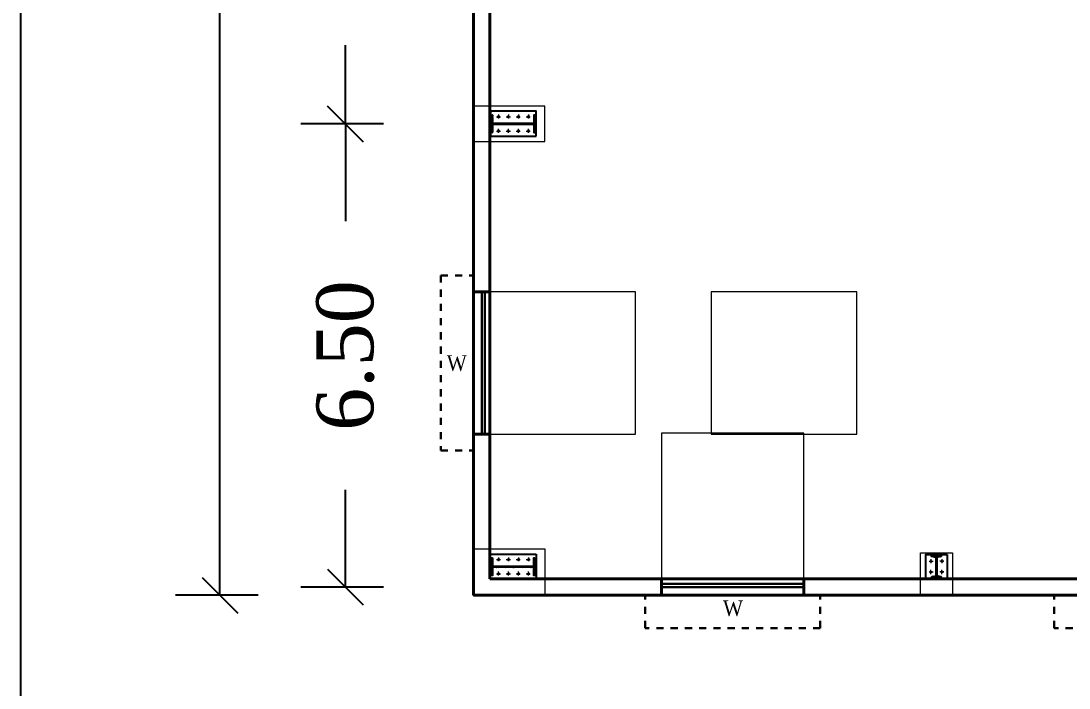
# Model space of a CAD drawing. Header units: metres. Extents: x 98347 to 98865, y -7394 to -7177.
# Drawn here: x 98526.76 to 98541.48, y -7375.31 to -7365.95 of the extents above; entities that cross this region are included whole.
import ezdxf

# ---------------------------------------------------------------- set-up
doc = ezdxf.new("R2010")
doc.units = ezdxf.units.M
doc.header["$LTSCALE"] = 0.5
doc.header["$MEASUREMENT"] = 0
doc.header["$PDMODE"] = 66
doc.linetypes.add('HIDDEN', pattern=[0.375, 0.25, -0.125])
doc.layers.get('0').update_dxf_attribs({"color": 30, "lineweight": 40})
for name, color, linetype in [('BLK_1_COVERED_AREA', 140, 'Continuous'), ('BLK_1_FLR_0_BLT_UP_AREA', 1, 'Continuous'), ('BLK_1_FLR_0_CARPET_AREA', 45, 'Continuous'), ('BLK_1_FLR_0_REGULAR_ROOM_1', 4, 'Continuous'), ('PDF2_Geometry', 7, 'Continuous')]:
    doc.layers.add(name, color=color, linetype=linetype)
for name, color, linetype, lineweight in [('BLK_1_FLR_0_ROOM_1_LIGHT_VENTILATION_1', 4, 'Continuous', 15), ('DIM', 5, 'Continuous', 25), ('STAIR', 120, 'HIDDEN', 30), ('TEXT', 11, 'Continuous', 30), ('WINDOW', 3, 'Continuous', 30), ('WORKSHOP_AREA', 5, 'Continuous', 25)]:
    doc.layers.add(name, color=color, linetype=linetype, lineweight=lineweight)
doc.styles.add('15', font='times.ttf', dxfattribs={"width": 0.9, "height": 1.5})
doc.styles.add('DIM', font='times.ttf')
doc.styles.get("Standard").update_dxf_attribs({"font": 'times.ttf'})
doc.dimstyles.new('Standard$0', dxfattribs={"dimtxt": 0.08, "dimasz": 0.05, "dimexe": 0.02, "dimexo": 0.05, "dimgap": 0.09, "dimtad": 0, "dimtih": 1, "dimtoh": 1, "dimzin": 0, "dimdsep": 46, "dimtxsty": 'Standard', "dimcen": 0.09, "dimclrd": 7, "dimclre": 7, "dimclrt": 7, "dimadec": 0, "dimazin": 0, "dimtfac": 1, "dimtofl": 0, "dimtmove": 0, "dimatfit": 3, "dimfxl": 0, "dimtolj": 1, "dimtzin": 0, "dimarcsym": 0})

# ---------------------------------------------------------------- blocks, each defined once
blk = doc.blocks.new('_Oblique')
at = {"color": 0, "linetype": 'ByBlock', "lineweight": -2}
blk.add_line((-0.5, -0.5), (0.5, 0.5), dxfattribs=at)
blk = doc.blocks.new('*D56')
at = {"layer": 'Defpoints', "color": 0}
for p in [(98531.32, -7367.394), (98532.355, -7367.394), (98532.355, -7373.897)]:
    blk.add_point(p, dxfattribs=at)
at = {"layer": 'DIM', "color": 4, "lineweight": -2}
for p, q in [((98531.855, -7367.394), (98530.695, -7367.394)), ((98531.32, -7367.394), (98531.32, -7368.759)), ((98531.32, -7373.897), (98531.32, -7372.533)), ((98531.855, -7373.897), (98530.695, -7373.897))]:
    blk.add_line(p, q, dxfattribs=at)
at = {"layer": 'DIM', "color": 4, "lineweight": -2, "xscale": 0.5, "yscale": 0.5, "zscale": 0.5}
for p, rotation in [((98531.32, -7367.394), 90), ((98531.32, -7373.897), 270)]:
    blk.add_blockref('_Oblique', p, dxfattribs=dict(at, rotation=rotation))
at = {"layer": 'DIM', "insert": (98531.32, -7370.646), "char_height": 0.8, "attachment_point": 5, "rotation": 90, "style": 'DIM'}
blk.add_mtext('\\A1;6.50', dxfattribs=at)
blk = doc.blocks.new('*D57')
at = {"layer": 'Defpoints', "color": 0}
for p in [(98531.32, -7361.428), (98532.355, -7361.428), (98532.355, -7367.394)]:
    blk.add_point(p, dxfattribs=at)
at = {"layer": 'DIM', "color": 4, "lineweight": -2}
for p, q in [((98531.855, -7361.428), (98530.695, -7361.428)), ((98531.32, -7361.428), (98531.32, -7362.532)), ((98531.32, -7367.394), (98531.32, -7366.29)), ((98531.855, -7367.394), (98530.695, -7367.394))]:
    blk.add_line(p, q, dxfattribs=at)
at = {"layer": 'DIM', "color": 4, "lineweight": -2, "xscale": 0.5, "yscale": 0.5, "zscale": 0.5}
for p, rotation in [((98531.32, -7361.428), 90), ((98531.32, -7367.394), 270)]:
    blk.add_blockref('_Oblique', p, dxfattribs=dict(at, rotation=rotation))
at = {"layer": 'DIM', "insert": (98531.32, -7364.411), "char_height": 0.8, "attachment_point": 5, "rotation": 90, "style": 'DIM'}
blk.add_mtext('\\A1;5.97', dxfattribs=at)
blk = doc.blocks.new('*D65')
at = {"layer": 'Defpoints', "color": 0}
for p in [(98529.558, -7319.127), (98530.592, -7319.127), (98530.592, -7374.012)]:
    blk.add_point(p, dxfattribs=at)
at = {"layer": 'DIM', "color": 4, "lineweight": -2}
for p, q in [((98530.092, -7319.127), (98528.933, -7319.127)), ((98529.558, -7319.127), (98529.558, -7344.394)), ((98529.558, -7374.012), (98529.558, -7348.745)), ((98530.092, -7374.012), (98528.933, -7374.012))]:
    blk.add_line(p, q, dxfattribs=at)
at = {"layer": 'DIM', "color": 4, "lineweight": -2, "xscale": 0.5, "yscale": 0.5, "zscale": 0.5}
for p, rotation in [((98529.558, -7319.127), 90), ((98529.558, -7374.012), 270)]:
    blk.add_blockref('_Oblique', p, dxfattribs=dict(at, rotation=rotation))
at = {"layer": 'DIM', "insert": (98529.558, -7346.57), "char_height": 0.8, "attachment_point": 5, "rotation": 90, "style": 'DIM'}
blk.add_mtext('\\A1;54.89', dxfattribs=at)

msp = doc.modelspace()

# ---------------------------------------------------------------- linework, layer by layer
for p, q in [((98533.119, -7374.012), (98533.119, -7319.012)), ((98533.349, -7373.782), (98533.349, -7319.242)), ((98533.349, -7369.75), (98533.119, -7369.75)), ((98533.349, -7371.75), (98533.119, -7371.75)), ((98546.369, -7373.782), (98533.349, -7373.782)), ((98535.757, -7373.782), (98535.757, -7374.012)), ((98537.757, -7373.782), (98537.757, -7374.012)), ((98546.369, -7374.012), (98533.119, -7374.012))]:
    msp.add_line(p, q)
at = {"layer": 'BLK_1_COVERED_AREA', "color": 140}
msp.add_lwpolyline([(98533.119, -7319.012), (98568.119, -7319.012), (98568.119, -7374.012), (98533.119, -7374.012)], close=True, dxfattribs=at)
at = {"layer": 'BLK_1_FLR_0_BLT_UP_AREA', "color": 45, "lineweight": 30}
msp.add_lwpolyline([(98533.119, -7319.012), (98568.119, -7319.012), (98568.119, -7374.012), (98533.119, -7374.012)], close=True, dxfattribs=at)
at = {"layer": 'BLK_1_FLR_0_CARPET_AREA', "color": 45, "lineweight": 0}
msp.add_lwpolyline([(98533.349, -7373.782), (98567.889, -7373.782), (98567.889, -7319.242), (98533.349, -7319.242)], close=True, dxfattribs=at)
at = {"layer": 'BLK_1_FLR_0_REGULAR_ROOM_1', "color": 4, "lineweight": 0}
msp.add_lwpolyline([(98533.349, -7373.782), (98567.889, -7373.782), (98567.889, -7319.242), (98533.349, -7319.242)], close=True, dxfattribs=at)
at = {"layer": 'BLK_1_FLR_0_ROOM_1_LIGHT_VENTILATION_1'}
for points in [[(98533.349, -7371.75), (98535.394, -7371.75), (98535.394, -7369.75), (98533.349, -7369.75)], [(98536.455, -7371.75), (98538.5, -7371.75), (98538.5, -7369.75), (98536.455, -7369.75)], [(98537.757, -7373.782), (98537.757, -7371.737), (98535.757, -7371.737), (98535.757, -7373.782)]]:
    msp.add_lwpolyline(points, close=True, dxfattribs=at)
at = {"layer": 'DIM'}
msp.add_lwpolyline([(98526.763, -7378.344), (98526.763, -7293.473), (98646.794, -7293.473), (98646.794, -7378.344)], close=True, dxfattribs=at)
at = {"layer": 'PDF2_Geometry', "lineweight": 20}
for points in [[(98534.12, -7367.643), (98534.12, -7367.145), (98533.119, -7367.145), (98533.119, -7367.643)], [(98534.12, -7373.361), (98534.12, -7374.012), (98533.119, -7374.012), (98533.119, -7373.361)], [(98539.845, -7373.416), (98539.845, -7374.012), (98539.394, -7374.012), (98539.394, -7373.416)]]:
    msp.add_lwpolyline(points, close=True, dxfattribs=at)
at = {"layer": 'PDF2_Geometry', "lineweight": 25}
for points in [[(98533.996, -7367.567), (98533.996, -7367.217), (98533.358, -7367.217), (98533.358, -7367.567)], [(98533.387, -7367.516), (98533.387, -7367.269), (98533.379, -7367.269), (98533.379, -7367.516)], [(98533.979, -7367.516), (98533.979, -7367.269), (98533.967, -7367.269), (98533.967, -7367.516)], [(98533.966, -7367.396), (98533.966, -7367.388), (98533.387, -7367.388), (98533.387, -7367.396)], [(98533.996, -7373.433), (98533.996, -7373.782), (98533.358, -7373.782), (98533.358, -7373.433)], [(98539.768, -7373.441), (98539.768, -7373.778), (98539.47, -7373.778), (98539.47, -7373.441)], [(98533.387, -7373.484), (98533.387, -7373.735), (98533.379, -7373.735), (98533.379, -7373.484)], [(98533.966, -7373.603), (98533.966, -7373.616), (98533.387, -7373.616), (98533.387, -7373.603)], [(98533.979, -7373.484), (98533.979, -7373.735), (98533.967, -7373.735), (98533.967, -7373.484)]]:
    msp.add_lwpolyline(points, close=True, dxfattribs=at)
at = {"layer": 'PDF2_Geometry', "lineweight": 5}
for points in [[(98533.374, -7367.273), (98533.378, -7367.277)], [(98533.374, -7367.281), (98533.378, -7367.286)], [(98533.374, -7367.29), (98533.378, -7367.294)], [(98533.378, -7367.269), (98533.378, -7367.264)], [(98533.387, -7367.269), (98533.396, -7367.277)], [(98533.387, -7367.277), (98533.396, -7367.286)], [(98533.387, -7367.29), (98533.396, -7367.294)], [(98533.455, -7367.298), (98533.472, -7367.281), (98533.455, -7367.294)], [(98533.455, -7367.29), (98533.464, -7367.281)], [(98533.481, -7367.286), (98533.459, -7367.303), (98533.476, -7367.281)], [(98533.468, -7367.307), (98533.481, -7367.29), (98533.464, -7367.303)], [(98533.468, -7367.264), (98533.468, -7367.32)], [(98533.596, -7367.298), (98533.612, -7367.281)], [(98533.596, -7367.294), (98533.608, -7367.281)], [(98533.596, -7367.29), (98533.604, -7367.281)], [(98533.617, -7367.286), (98533.6, -7367.303), (98533.617, -7367.281)], [(98533.608, -7367.307), (98533.621, -7367.29), (98533.604, -7367.303)], [(98533.608, -7367.264), (98533.608, -7367.32)], [(98533.736, -7367.298), (98533.753, -7367.281)], [(98533.736, -7367.294), (98533.749, -7367.281)], [(98533.736, -7367.29), (98533.744, -7367.281)], [(98533.758, -7367.286), (98533.74, -7367.303), (98533.758, -7367.281)], [(98533.749, -7367.307), (98533.762, -7367.29), (98533.744, -7367.303)], [(98533.749, -7367.264), (98533.749, -7367.32)], [(98533.877, -7367.303), (98533.894, -7367.281), (98533.877, -7367.298)], [(98533.877, -7367.294), (98533.89, -7367.281)], [(98533.877, -7367.29), (98533.886, -7367.281)], [(98533.881, -7367.303), (98533.898, -7367.286)], [(98533.886, -7367.307), (98533.903, -7367.29)], [(98533.886, -7367.303), (98533.898, -7367.29)], [(98533.89, -7367.264), (98533.89, -7367.32)], [(98533.962, -7367.273), (98533.966, -7367.277)], [(98533.962, -7367.281), (98533.966, -7367.286)], [(98533.962, -7367.29), (98533.966, -7367.294)], [(98533.979, -7367.269), (98533.983, -7367.273)], [(98533.979, -7367.277), (98533.983, -7367.281)], [(98533.979, -7367.286), (98533.983, -7367.29)], [(98533.596, -7367.392), (98533.344, -7367.392)], [(98533.374, -7367.298), (98533.378, -7367.303)], [(98533.374, -7367.307), (98533.378, -7367.311)], [(98533.374, -7367.315), (98533.378, -7367.324)], [(98533.374, -7367.324), (98533.378, -7367.332)], [(98533.374, -7367.337), (98533.378, -7367.341)], [(98533.374, -7367.345), (98533.378, -7367.349)], [(98533.374, -7367.354), (98533.378, -7367.358)], [(98533.374, -7367.362), (98533.378, -7367.367)], [(98533.374, -7367.371), (98533.378, -7367.375)], [(98533.374, -7367.379), (98533.378, -7367.384)], [(98533.374, -7367.388), (98533.378, -7367.392)], [(98533.374, -7367.396), (98533.378, -7367.401)], [(98533.374, -7367.405), (98533.378, -7367.409)], [(98533.374, -7367.413), (98533.378, -7367.418)], [(98533.374, -7367.422), (98533.378, -7367.426)], [(98533.374, -7367.43), (98533.378, -7367.439)], [(98533.374, -7367.439), (98533.378, -7367.447)], [(98533.387, -7367.298), (98533.396, -7367.303)], [(98533.387, -7367.307), (98533.396, -7367.311)], [(98533.387, -7367.315), (98533.396, -7367.32)], [(98533.387, -7367.324), (98533.396, -7367.328)], [(98533.387, -7367.332), (98533.396, -7367.337)], [(98533.387, -7367.341), (98533.396, -7367.345)], [(98533.387, -7367.349), (98533.396, -7367.354)], [(98533.387, -7367.358), (98533.396, -7367.362)], [(98533.387, -7367.367), (98533.396, -7367.371)], [(98533.387, -7367.375), (98533.396, -7367.379)], [(98533.396, -7367.401), (98533.391, -7367.396), (98533.387, -7367.401), (98533.396, -7367.409)], [(98533.387, -7367.413), (98533.396, -7367.418)], [(98533.387, -7367.422), (98533.396, -7367.426)], [(98533.387, -7367.43), (98533.396, -7367.435)], [(98533.387, -7367.439), (98533.396, -7367.443)], [(98533.396, -7367.384), (98533.4, -7367.388)], [(98533.396, -7367.405), (98533.4, -7367.396)], [(98533.404, -7367.384), (98533.409, -7367.388)], [(98533.404, -7367.405), (98533.409, -7367.396)], [(98533.413, -7367.384), (98533.417, -7367.388)], [(98533.413, -7367.405), (98533.417, -7367.396)], [(98533.421, -7367.384), (98533.426, -7367.388)], [(98533.421, -7367.405), (98533.426, -7367.396)], [(98533.43, -7367.384), (98533.434, -7367.388)], [(98533.43, -7367.405), (98533.434, -7367.396)], [(98533.438, -7367.384), (98533.447, -7367.388)], [(98533.438, -7367.405), (98533.447, -7367.396)], [(98533.442, -7367.294), (98533.497, -7367.294)], [(98533.447, -7367.384), (98533.455, -7367.388)], [(98533.447, -7367.405), (98533.455, -7367.396)], [(98533.459, -7367.384), (98533.464, -7367.388)], [(98533.459, -7367.405), (98533.464, -7367.396)], [(98533.468, -7367.384), (98533.472, -7367.388)], [(98533.468, -7367.405), (98533.472, -7367.396)], [(98533.472, -7367.307), (98533.481, -7367.298)], [(98533.476, -7367.384), (98533.481, -7367.388)], [(98533.476, -7367.405), (98533.481, -7367.396)], [(98533.485, -7367.384), (98533.489, -7367.388)], [(98533.485, -7367.405), (98533.489, -7367.396)], [(98533.493, -7367.384), (98533.497, -7367.388)], [(98533.493, -7367.405), (98533.497, -7367.396)], [(98533.502, -7367.384), (98533.506, -7367.388)], [(98533.502, -7367.405), (98533.506, -7367.396)], [(98533.51, -7367.384), (98533.515, -7367.388)], [(98533.51, -7367.405), (98533.515, -7367.396)], [(98533.519, -7367.384), (98533.524, -7367.388)], [(98533.519, -7367.405), (98533.524, -7367.396)], [(98533.528, -7367.384), (98533.532, -7367.388)], [(98533.528, -7367.405), (98533.532, -7367.396)], [(98533.536, -7367.384), (98533.541, -7367.388)], [(98533.536, -7367.405), (98533.541, -7367.396)], [(98533.545, -7367.384), (98533.549, -7367.388)], [(98533.545, -7367.405), (98533.549, -7367.396)], [(98533.553, -7367.384), (98533.558, -7367.388)], [(98533.553, -7367.405), (98533.558, -7367.396)], [(98533.562, -7367.384), (98533.57, -7367.388)], [(98533.562, -7367.405), (98533.57, -7367.396)], [(98533.57, -7367.384), (98533.579, -7367.388)], [(98533.57, -7367.405), (98533.579, -7367.396)], [(98533.579, -7367.294), (98533.638, -7367.294)], [(98533.583, -7367.384), (98533.587, -7367.388)], [(98533.583, -7367.405), (98533.587, -7367.396)], [(98533.591, -7367.384), (98533.596, -7367.388)], [(98533.591, -7367.405), (98533.596, -7367.396)], [(98533.6, -7367.384), (98533.604, -7367.388)], [(98533.6, -7367.405), (98533.604, -7367.396)], [(98533.608, -7367.384), (98533.612, -7367.388)], [(98533.608, -7367.405), (98533.612, -7367.396)], [(98533.612, -7367.307), (98533.621, -7367.298)], [(98533.617, -7367.384), (98533.621, -7367.388)], [(98533.617, -7367.405), (98533.617, -7367.401), (98533.621, -7367.396)], [(98533.625, -7367.384), (98533.63, -7367.388)], [(98533.625, -7367.405), (98533.63, -7367.396)], [(98533.634, -7367.384), (98533.638, -7367.388)], [(98533.634, -7367.405), (98533.638, -7367.396)], [(98533.643, -7367.384), (98533.647, -7367.388)], [(98533.643, -7367.405), (98533.647, -7367.396)], [(98533.651, -7367.384), (98533.656, -7367.388)], [(98533.651, -7367.405), (98533.656, -7367.396)], [(98533.66, -7367.384), (98533.664, -7367.388)], [(98533.66, -7367.405), (98533.664, -7367.396)], [(98533.668, -7367.384), (98533.673, -7367.388)], [(98533.668, -7367.405), (98533.673, -7367.396)], [(98533.677, -7367.384), (98533.685, -7367.388)], [(98533.677, -7367.405), (98533.685, -7367.396)], [(98533.685, -7367.384), (98533.694, -7367.388)], [(98533.685, -7367.405), (98533.694, -7367.396)], [(98533.694, -7367.384), (98533.702, -7367.388)], [(98533.694, -7367.405), (98533.702, -7367.396)], [(98533.706, -7367.384), (98533.711, -7367.388)], [(98533.706, -7367.405), (98533.711, -7367.396)], [(98533.715, -7367.384), (98533.719, -7367.388)], [(98533.715, -7367.405), (98533.719, -7367.396)], [(98533.719, -7367.294), (98533.775, -7367.294)], [(98533.723, -7367.384), (98533.727, -7367.388)], [(98533.723, -7367.405), (98533.727, -7367.396)], [(98533.732, -7367.384), (98533.736, -7367.388)], [(98533.732, -7367.405), (98533.736, -7367.396)], [(98533.74, -7367.384), (98533.744, -7367.388)], [(98533.74, -7367.405), (98533.744, -7367.396)], [(98533.749, -7367.384), (98533.753, -7367.388)], [(98533.749, -7367.405), (98533.753, -7367.396)], [(98533.753, -7367.307), (98533.762, -7367.298)], [(98533.758, -7367.384), (98533.762, -7367.388)], [(98533.758, -7367.405), (98533.762, -7367.396)], [(98533.766, -7367.384), (98533.771, -7367.388)], [(98533.766, -7367.405), (98533.771, -7367.396)], [(98533.775, -7367.384), (98533.779, -7367.388)], [(98533.775, -7367.405), (98533.779, -7367.396)], [(98533.783, -7367.384), (98533.788, -7367.388)], [(98533.783, -7367.405), (98533.788, -7367.396)], [(98533.792, -7367.384), (98533.796, -7367.388)], [(98533.792, -7367.405), (98533.796, -7367.396)], [(98533.8, -7367.384), (98533.809, -7367.388)], [(98533.8, -7367.405), (98533.809, -7367.396)], [(98533.809, -7367.384), (98533.817, -7367.388)], [(98533.809, -7367.405), (98533.817, -7367.396)], [(98533.821, -7367.384), (98533.826, -7367.388)], [(98533.821, -7367.405), (98533.826, -7367.396)], [(98533.83, -7367.384), (98533.834, -7367.388)], [(98533.83, -7367.405), (98533.834, -7367.396)], [(98533.838, -7367.384), (98533.843, -7367.388)], [(98533.838, -7367.405), (98533.843, -7367.396)], [(98533.847, -7367.384), (98533.851, -7367.388)], [(98533.847, -7367.405), (98533.851, -7367.396)], [(98533.855, -7367.384), (98533.859, -7367.388)], [(98533.855, -7367.405), (98533.859, -7367.396)], [(98533.859, -7367.294), (98533.915, -7367.294)], [(98533.864, -7367.384), (98533.868, -7367.388)], [(98533.864, -7367.405), (98533.868, -7367.396)], [(98533.872, -7367.384), (98533.877, -7367.388)], [(98533.872, -7367.405), (98533.877, -7367.396)], [(98533.881, -7367.384), (98533.886, -7367.388)], [(98533.881, -7367.405), (98533.886, -7367.396)], [(98533.89, -7367.384), (98533.894, -7367.388)], [(98533.89, -7367.405), (98533.894, -7367.396)], [(98533.894, -7367.307), (98533.898, -7367.298)], [(98533.898, -7367.384), (98533.903, -7367.388)], [(98533.898, -7367.405), (98533.903, -7367.396)], [(98533.907, -7367.384), (98533.911, -7367.388)], [(98533.907, -7367.405), (98533.911, -7367.396)], [(98533.915, -7367.384), (98533.92, -7367.388)], [(98533.915, -7367.405), (98533.92, -7367.396)], [(98533.924, -7367.384), (98533.932, -7367.388)], [(98533.924, -7367.405), (98533.932, -7367.396)], [(98533.932, -7367.384), (98533.941, -7367.388)], [(98533.932, -7367.405), (98533.941, -7367.396)], [(98533.945, -7367.384), (98533.949, -7367.388)], [(98533.945, -7367.405), (98533.949, -7367.396)], [(98533.953, -7367.384), (98533.958, -7367.388)], [(98533.953, -7367.405), (98533.958, -7367.396)], [(98533.962, -7367.298), (98533.966, -7367.303)], [(98533.962, -7367.307), (98533.966, -7367.311)], [(98533.962, -7367.315), (98533.966, -7367.32)], [(98533.962, -7367.324), (98533.966, -7367.328)], [(98533.962, -7367.332), (98533.966, -7367.337)], [(98533.962, -7367.341), (98533.966, -7367.345)], [(98533.962, -7367.349), (98533.966, -7367.354)], [(98533.962, -7367.358), (98533.966, -7367.362)], [(98533.962, -7367.367), (98533.966, -7367.375)], [(98533.962, -7367.375), (98533.966, -7367.384)], [(98533.962, -7367.388), (98533.962, -7367.384), (98533.966, -7367.388)], [(98533.966, -7367.401), (98533.966, -7367.396), (98533.962, -7367.405), (98533.966, -7367.409)], [(98533.962, -7367.413), (98533.966, -7367.418)], [(98533.962, -7367.422), (98533.966, -7367.426)], [(98533.962, -7367.43), (98533.966, -7367.435)], [(98533.962, -7367.439), (98533.966, -7367.443)], [(98533.979, -7367.294), (98533.983, -7367.298)], [(98533.979, -7367.303), (98533.983, -7367.307)], [(98533.979, -7367.311), (98533.983, -7367.315)], [(98533.979, -7367.32), (98533.983, -7367.328)], [(98533.979, -7367.328), (98533.983, -7367.337)], [(98533.979, -7367.341), (98533.983, -7367.345)], [(98533.979, -7367.349), (98533.983, -7367.354)], [(98533.979, -7367.358), (98533.983, -7367.362)], [(98533.979, -7367.367), (98533.983, -7367.371)], [(98533.979, -7367.375), (98533.983, -7367.379)], [(98533.979, -7367.384), (98533.983, -7367.388)], [(98533.979, -7367.392), (98533.983, -7367.396)], [(98533.979, -7367.401), (98533.983, -7367.405)], [(98533.979, -7367.409), (98533.983, -7367.413)], [(98533.979, -7367.418), (98533.983, -7367.422)], [(98533.979, -7367.426), (98533.983, -7367.43)], [(98533.979, -7367.435), (98533.983, -7367.439)], [(98533.374, -7367.447), (98533.378, -7367.456)], [(98533.374, -7367.46), (98533.378, -7367.465)], [(98533.374, -7367.469), (98533.378, -7367.473)], [(98533.374, -7367.477), (98533.378, -7367.482)], [(98533.374, -7367.486), (98533.378, -7367.49)], [(98533.374, -7367.494), (98533.378, -7367.499)], [(98533.374, -7367.503), (98533.378, -7367.507)], [(98533.374, -7367.511), (98533.378, -7367.516)], [(98533.387, -7367.447), (98533.396, -7367.452)], [(98533.387, -7367.456), (98533.396, -7367.46)], [(98533.387, -7367.465), (98533.396, -7367.469)], [(98533.387, -7367.473), (98533.396, -7367.477)], [(98533.387, -7367.482), (98533.396, -7367.486)], [(98533.387, -7367.49), (98533.396, -7367.494)], [(98533.387, -7367.499), (98533.396, -7367.503)], [(98533.387, -7367.507), (98533.396, -7367.516)], [(98533.387, -7367.516), (98533.387, -7367.511)], [(98533.442, -7367.494), (98533.497, -7367.494)], [(98533.455, -7367.499), (98533.472, -7367.482), (98533.455, -7367.494)], [(98533.455, -7367.49), (98533.464, -7367.482)], [(98533.459, -7367.499), (98533.476, -7367.482)], [(98533.459, -7367.503), (98533.481, -7367.486)], [(98533.468, -7367.507), (98533.481, -7367.49), (98533.464, -7367.503)], [(98533.468, -7367.52), (98533.468, -7367.465)], [(98533.472, -7367.503), (98533.481, -7367.499)], [(98533.579, -7367.494), (98533.638, -7367.494)], [(98533.596, -7367.499), (98533.612, -7367.482)], [(98533.596, -7367.494), (98533.608, -7367.482)], [(98533.596, -7367.49), (98533.604, -7367.482)], [(98533.6, -7367.499), (98533.617, -7367.482)], [(98533.6, -7367.503), (98533.617, -7367.486)], [(98533.608, -7367.507), (98533.621, -7367.49), (98533.604, -7367.503)], [(98533.608, -7367.52), (98533.608, -7367.465)], [(98533.612, -7367.503), (98533.621, -7367.499)], [(98533.719, -7367.494), (98533.775, -7367.494)], [(98533.736, -7367.499), (98533.753, -7367.482)], [(98533.736, -7367.494), (98533.749, -7367.482)], [(98533.736, -7367.49), (98533.744, -7367.482)], [(98533.74, -7367.499), (98533.758, -7367.482)], [(98533.74, -7367.503), (98533.758, -7367.486)], [(98533.749, -7367.507), (98533.762, -7367.49), (98533.744, -7367.503)], [(98533.749, -7367.52), (98533.749, -7367.465)], [(98533.753, -7367.503), (98533.762, -7367.499)], [(98533.859, -7367.494), (98533.915, -7367.494)], [(98533.877, -7367.499), (98533.894, -7367.482), (98533.877, -7367.499)], [(98533.877, -7367.494), (98533.89, -7367.482)], [(98533.877, -7367.49), (98533.886, -7367.482)], [(98533.881, -7367.503), (98533.898, -7367.486)], [(98533.886, -7367.507), (98533.903, -7367.49)], [(98533.886, -7367.503), (98533.898, -7367.49)], [(98533.89, -7367.52), (98533.89, -7367.465)], [(98533.894, -7367.503), (98533.898, -7367.499)], [(98533.962, -7367.447), (98533.966, -7367.452)], [(98533.962, -7367.456), (98533.966, -7367.46)], [(98533.962, -7367.465), (98533.966, -7367.469)], [(98533.962, -7367.473), (98533.966, -7367.477)], [(98533.962, -7367.482), (98533.966, -7367.486)], [(98533.962, -7367.49), (98533.966, -7367.499)], [(98533.962, -7367.499), (98533.966, -7367.507)], [(98533.962, -7367.511), (98533.966, -7367.516)], [(98533.979, -7367.443), (98533.983, -7367.452)], [(98533.979, -7367.452), (98533.983, -7367.46)], [(98533.979, -7367.465), (98533.983, -7367.469)], [(98533.979, -7367.473), (98533.983, -7367.477)], [(98533.979, -7367.482), (98533.983, -7367.486)], [(98533.979, -7367.49), (98533.983, -7367.494)], [(98533.979, -7367.499), (98533.983, -7367.503)], [(98533.979, -7367.507), (98533.983, -7367.511)], [(98533.979, -7367.516), (98533.979, -7367.511)], [(98539.56, -7373.475), (98539.542, -7373.463)], [(98539.551, -7373.458), (98539.547, -7373.454)], [(98539.56, -7373.458), (98539.556, -7373.454)], [(98539.569, -7373.458), (98539.564, -7373.454)], [(98539.569, -7373.475), (98539.564, -7373.471)], [(98539.577, -7373.458), (98539.573, -7373.454)], [(98539.577, -7373.475), (98539.573, -7373.471)], [(98539.586, -7373.458), (98539.581, -7373.454)], [(98539.59, -7373.48), (98539.581, -7373.471)], [(98539.598, -7373.458), (98539.59, -7373.454)], [(98539.598, -7373.48), (98539.594, -7373.475)], [(98539.607, -7373.458), (98539.598, -7373.454)], [(98539.615, -7373.488), (98539.603, -7373.475)], [(98539.615, -7373.458), (98539.611, -7373.454)], [(98539.624, -7373.458), (98539.619, -7373.454)], [(98539.632, -7373.458), (98539.628, -7373.454)], [(98539.636, -7373.48), (98539.632, -7373.475)], [(98539.641, -7373.458), (98539.636, -7373.454)], [(98539.641, -7373.48), (98539.636, -7373.475)], [(98539.649, -7373.458), (98539.645, -7373.454)], [(98539.649, -7373.48), (98539.645, -7373.475)], [(98539.657, -7373.458), (98539.653, -7373.454)], [(98539.657, -7373.475), (98539.653, -7373.471)], [(98539.666, -7373.458), (98539.662, -7373.454)], [(98539.666, -7373.475), (98539.662, -7373.471)], [(98539.675, -7373.458), (98539.67, -7373.454)], [(98539.675, -7373.475), (98539.67, -7373.471)], [(98539.684, -7373.458), (98539.679, -7373.454)], [(98539.684, -7373.475), (98539.679, -7373.471)], [(98539.688, -7373.471), (98539.684, -7373.467)], [(98539.696, -7373.463), (98539.688, -7373.454)], [(98539.692, -7373.467), (98539.688, -7373.463)], [(98533.374, -7373.493), (98533.378, -7373.484)], [(98533.374, -7373.501), (98533.378, -7373.497)], [(98533.374, -7373.51), (98533.378, -7373.505)], [(98533.374, -7373.518), (98533.378, -7373.514)], [(98533.374, -7373.527), (98533.378, -7373.522)], [(98533.374, -7373.535), (98533.378, -7373.531)], [(98533.374, -7373.544), (98533.378, -7373.539)], [(98533.374, -7373.552), (98533.378, -7373.548)], [(98533.374, -7373.561), (98533.378, -7373.556)], [(98533.374, -7373.569), (98533.378, -7373.565)], [(98533.374, -7373.578), (98533.378, -7373.573)], [(98533.374, -7373.586), (98533.378, -7373.582)], [(98533.374, -7373.595), (98533.378, -7373.591)], [(98533.374, -7373.608), (98533.378, -7373.599)], [(98533.374, -7373.616), (98533.378, -7373.608)], [(98533.374, -7373.625), (98533.378, -7373.62)], [(98533.387, -7373.484), (98533.387, -7373.488)], [(98533.387, -7373.493), (98533.396, -7373.488)], [(98533.387, -7373.501), (98533.396, -7373.497)], [(98533.387, -7373.51), (98533.396, -7373.505)], [(98533.387, -7373.518), (98533.396, -7373.514)], [(98533.387, -7373.531), (98533.396, -7373.522)], [(98533.387, -7373.539), (98533.396, -7373.531)], [(98533.387, -7373.548), (98533.396, -7373.539)], [(98533.387, -7373.556), (98533.396, -7373.552)], [(98533.387, -7373.565), (98533.396, -7373.561)], [(98533.387, -7373.573), (98533.396, -7373.569)], [(98533.387, -7373.582), (98533.396, -7373.578)], [(98533.387, -7373.591), (98533.396, -7373.586)], [(98533.387, -7373.599), (98533.396, -7373.595)], [(98533.387, -7373.603), (98533.391, -7373.603), (98533.396, -7373.603)], [(98533.387, -7373.625), (98533.396, -7373.62), (98533.4, -7373.616)], [(98533.396, -7373.599), (98533.4, -7373.603)], [(98533.404, -7373.599), (98533.409, -7373.603)], [(98533.404, -7373.62), (98533.409, -7373.616)], [(98533.413, -7373.599), (98533.417, -7373.603)], [(98533.413, -7373.62), (98533.417, -7373.616)], [(98533.421, -7373.599), (98533.426, -7373.603)], [(98533.421, -7373.62), (98533.426, -7373.616)], [(98533.43, -7373.599), (98533.434, -7373.603)], [(98533.43, -7373.62), (98533.434, -7373.616)], [(98533.438, -7373.599), (98533.447, -7373.603)], [(98533.438, -7373.62), (98533.447, -7373.616)], [(98533.442, -7373.51), (98533.497, -7373.51)], [(98533.447, -7373.599), (98533.455, -7373.603)], [(98533.447, -7373.62), (98533.455, -7373.616)], [(98533.455, -7373.505), (98533.472, -7373.522), (98533.455, -7373.51)], [(98533.455, -7373.514), (98533.464, -7373.522)], [(98533.481, -7373.518), (98533.459, -7373.501), (98533.476, -7373.518)], [(98533.459, -7373.599), (98533.464, -7373.603)], [(98533.459, -7373.62), (98533.464, -7373.616)], [(98533.464, -7373.497), (98533.481, -7373.514)], [(98533.468, -7373.48), (98533.468, -7373.535)], [(98533.468, -7373.497), (98533.481, -7373.51)], [(98533.468, -7373.599), (98533.472, -7373.603)], [(98533.468, -7373.62), (98533.472, -7373.616)], [(98533.472, -7373.497), (98533.481, -7373.505)], [(98533.476, -7373.599), (98533.481, -7373.603)], [(98533.476, -7373.62), (98533.481, -7373.616)], [(98533.485, -7373.599), (98533.489, -7373.603)], [(98533.485, -7373.62), (98533.489, -7373.616)], [(98533.493, -7373.599), (98533.497, -7373.603)], [(98533.493, -7373.62), (98533.497, -7373.616)], [(98533.502, -7373.599), (98533.506, -7373.603)], [(98533.502, -7373.62), (98533.506, -7373.616)], [(98533.51, -7373.599), (98533.515, -7373.603)], [(98533.51, -7373.62), (98533.515, -7373.616)], [(98533.519, -7373.599), (98533.524, -7373.603)], [(98533.519, -7373.62), (98533.524, -7373.616)], [(98533.528, -7373.599), (98533.532, -7373.603)], [(98533.528, -7373.62), (98533.532, -7373.616)], [(98533.536, -7373.599), (98533.541, -7373.603)], [(98533.536, -7373.62), (98533.541, -7373.616)], [(98533.545, -7373.599), (98533.549, -7373.603)], [(98533.545, -7373.62), (98533.549, -7373.616)], [(98533.553, -7373.599), (98533.558, -7373.603)], [(98533.553, -7373.62), (98533.558, -7373.616)], [(98533.562, -7373.599), (98533.57, -7373.603)], [(98533.562, -7373.62), (98533.57, -7373.616)], [(98533.57, -7373.599), (98533.579, -7373.603)], [(98533.57, -7373.62), (98533.579, -7373.616)], [(98533.579, -7373.51), (98533.638, -7373.51)], [(98533.583, -7373.599), (98533.587, -7373.603)], [(98533.583, -7373.62), (98533.587, -7373.616)], [(98533.591, -7373.599), (98533.596, -7373.603)], [(98533.591, -7373.62), (98533.596, -7373.616)], [(98533.596, -7373.505), (98533.612, -7373.522)], [(98533.596, -7373.51), (98533.608, -7373.522)], [(98533.596, -7373.514), (98533.604, -7373.522)], [(98533.6, -7373.501), (98533.617, -7373.518), (98533.6, -7373.501)], [(98533.6, -7373.599), (98533.604, -7373.603)], [(98533.6, -7373.62), (98533.604, -7373.616)], [(98533.604, -7373.497), (98533.621, -7373.514)], [(98533.608, -7373.48), (98533.608, -7373.535)], [(98533.608, -7373.497), (98533.621, -7373.51)], [(98533.608, -7373.599), (98533.612, -7373.603)], [(98533.608, -7373.62), (98533.612, -7373.616)], [(98533.612, -7373.497), (98533.621, -7373.505)], [(98533.617, -7373.599), (98533.617, -7373.603), (98533.621, -7373.603)], [(98533.617, -7373.62), (98533.617, -7373.616), (98533.621, -7373.616)], [(98533.625, -7373.599), (98533.63, -7373.603)], [(98533.625, -7373.62), (98533.63, -7373.616)], [(98533.634, -7373.599), (98533.638, -7373.603)], [(98533.634, -7373.62), (98533.638, -7373.616)], [(98533.643, -7373.599), (98533.647, -7373.603)], [(98533.643, -7373.62), (98533.647, -7373.616)], [(98533.651, -7373.599), (98533.656, -7373.603)], [(98533.651, -7373.62), (98533.656, -7373.616)], [(98533.66, -7373.599), (98533.664, -7373.603)], [(98533.66, -7373.62), (98533.664, -7373.616)], [(98533.668, -7373.599), (98533.673, -7373.603)], [(98533.668, -7373.62), (98533.673, -7373.616)], [(98533.677, -7373.599), (98533.685, -7373.603)], [(98533.677, -7373.62), (98533.685, -7373.616)], [(98533.685, -7373.599), (98533.694, -7373.603)], [(98533.685, -7373.62), (98533.694, -7373.616)], [(98533.694, -7373.599), (98533.702, -7373.603)], [(98533.694, -7373.62), (98533.702, -7373.616)], [(98533.706, -7373.599), (98533.711, -7373.603)], [(98533.706, -7373.62), (98533.711, -7373.616)], [(98533.715, -7373.599), (98533.719, -7373.603)], [(98533.715, -7373.62), (98533.719, -7373.616)], [(98533.719, -7373.51), (98533.775, -7373.51)], [(98533.723, -7373.599), (98533.727, -7373.603)], [(98533.723, -7373.62), (98533.727, -7373.616)], [(98533.732, -7373.599), (98533.736, -7373.603)], [(98533.732, -7373.62), (98533.736, -7373.616)], [(98533.736, -7373.505), (98533.753, -7373.522)], [(98533.736, -7373.51), (98533.749, -7373.522)], [(98533.736, -7373.514), (98533.744, -7373.522)], [(98533.74, -7373.501), (98533.758, -7373.518), (98533.74, -7373.501)], [(98533.74, -7373.599), (98533.744, -7373.603)], [(98533.74, -7373.62), (98533.744, -7373.616)], [(98533.744, -7373.497), (98533.762, -7373.514)], [(98533.749, -7373.48), (98533.749, -7373.535)], [(98533.749, -7373.497), (98533.762, -7373.51)], [(98533.749, -7373.599), (98533.753, -7373.603)], [(98533.749, -7373.62), (98533.753, -7373.616)], [(98533.753, -7373.497), (98533.762, -7373.505)], [(98533.758, -7373.599), (98533.762, -7373.603)], [(98533.758, -7373.62), (98533.762, -7373.616)], [(98533.766, -7373.599), (98533.771, -7373.603)], [(98533.766, -7373.62), (98533.771, -7373.616)], [(98533.775, -7373.599), (98533.779, -7373.603)], [(98533.775, -7373.62), (98533.779, -7373.616)], [(98533.783, -7373.599), (98533.788, -7373.603)], [(98533.783, -7373.62), (98533.788, -7373.616)], [(98533.792, -7373.599), (98533.796, -7373.603)], [(98533.792, -7373.62), (98533.796, -7373.616)], [(98533.8, -7373.599), (98533.809, -7373.603)], [(98533.8, -7373.62), (98533.809, -7373.616)], [(98533.809, -7373.599), (98533.817, -7373.603)], [(98533.809, -7373.62), (98533.817, -7373.616)], [(98533.821, -7373.599), (98533.826, -7373.603)], [(98533.821, -7373.62), (98533.826, -7373.616)], [(98533.83, -7373.599), (98533.834, -7373.603)], [(98533.83, -7373.62), (98533.834, -7373.616)], [(98533.838, -7373.599), (98533.843, -7373.603)], [(98533.838, -7373.62), (98533.843, -7373.616)], [(98533.847, -7373.599), (98533.851, -7373.603)], [(98533.847, -7373.62), (98533.851, -7373.616)], [(98533.855, -7373.599), (98533.859, -7373.603)], [(98533.855, -7373.62), (98533.859, -7373.616)], [(98533.859, -7373.51), (98533.915, -7373.51)], [(98533.864, -7373.599), (98533.868, -7373.603)], [(98533.864, -7373.62), (98533.868, -7373.616)], [(98533.872, -7373.599), (98533.877, -7373.603)], [(98533.872, -7373.62), (98533.877, -7373.616)], [(98533.877, -7373.501), (98533.894, -7373.518)], [(98533.877, -7373.505), (98533.894, -7373.522)], [(98533.877, -7373.51), (98533.89, -7373.522)], [(98533.877, -7373.514), (98533.886, -7373.522)], [(98533.881, -7373.501), (98533.898, -7373.518)], [(98533.881, -7373.599), (98533.886, -7373.603)], [(98533.881, -7373.62), (98533.886, -7373.616)], [(98533.903, -7373.51), (98533.886, -7373.497), (98533.898, -7373.514)], [(98533.89, -7373.48), (98533.89, -7373.535)], [(98533.89, -7373.599), (98533.894, -7373.603)], [(98533.89, -7373.62), (98533.894, -7373.616)], [(98533.894, -7373.497), (98533.898, -7373.505)], [(98533.898, -7373.599), (98533.903, -7373.603)], [(98533.898, -7373.62), (98533.903, -7373.616)], [(98533.907, -7373.599), (98533.911, -7373.603)], [(98533.907, -7373.62), (98533.911, -7373.616)], [(98533.915, -7373.599), (98533.92, -7373.603)], [(98533.915, -7373.62), (98533.92, -7373.616)], [(98533.924, -7373.599), (98533.932, -7373.603)], [(98533.924, -7373.62), (98533.932, -7373.616)], [(98533.932, -7373.599), (98533.941, -7373.603)], [(98533.932, -7373.62), (98533.941, -7373.616)], [(98533.945, -7373.599), (98533.949, -7373.603)], [(98533.945, -7373.62), (98533.949, -7373.616)], [(98533.953, -7373.599), (98533.958, -7373.603)], [(98533.953, -7373.62), (98533.958, -7373.616)], [(98533.962, -7373.493), (98533.966, -7373.488)], [(98533.962, -7373.501), (98533.966, -7373.497)], [(98533.962, -7373.51), (98533.966, -7373.505)], [(98533.962, -7373.518), (98533.966, -7373.514)], [(98533.962, -7373.527), (98533.966, -7373.522)], [(98533.962, -7373.535), (98533.966, -7373.531)], [(98533.962, -7373.544), (98533.966, -7373.539)], [(98533.962, -7373.556), (98533.966, -7373.548)], [(98533.962, -7373.565), (98533.966, -7373.556)], [(98533.962, -7373.573), (98533.966, -7373.569)], [(98533.962, -7373.582), (98533.966, -7373.578)], [(98533.962, -7373.591), (98533.966, -7373.586)], [(98533.966, -7373.608), (98533.966, -7373.603), (98533.962, -7373.599), (98533.966, -7373.595)], [(98533.962, -7373.616), (98533.962, -7373.62), (98533.966, -7373.616)], [(98533.962, -7373.625), (98533.966, -7373.62)], [(98533.979, -7373.488), (98533.979, -7373.484)], [(98533.979, -7373.497), (98533.983, -7373.493)], [(98533.979, -7373.505), (98533.983, -7373.501)], [(98533.979, -7373.514), (98533.983, -7373.51)], [(98533.979, -7373.522), (98533.983, -7373.518)], [(98533.979, -7373.531), (98533.983, -7373.527)], [(98533.979, -7373.539), (98533.983, -7373.535)], [(98533.979, -7373.548), (98533.983, -7373.544)], [(98533.979, -7373.556), (98533.983, -7373.552)], [(98533.979, -7373.565), (98533.983, -7373.561)], [(98533.979, -7373.573), (98533.983, -7373.569)], [(98533.979, -7373.582), (98533.983, -7373.578)], [(98533.979, -7373.591), (98533.983, -7373.586)], [(98533.979, -7373.603), (98533.983, -7373.595)], [(98533.979, -7373.612), (98533.979, -7373.608), (98533.983, -7373.603)], [(98533.979, -7373.62), (98533.983, -7373.616)], [(98539.517, -7373.535), (98539.573, -7373.535)], [(98539.534, -7373.527), (98539.551, -7373.544)], [(98539.551, -7373.548), (98539.534, -7373.531), (98539.547, -7373.548)], [(98539.534, -7373.539), (98539.542, -7373.548)], [(98539.556, -7373.539), (98539.538, -7373.522), (98539.556, -7373.544)], [(98539.542, -7373.505), (98539.542, -7373.561)], [(98539.542, -7373.522), (98539.556, -7373.535)], [(98539.547, -7373.522), (98539.556, -7373.531)], [(98539.615, -7373.497), (98539.611, -7373.493)], [(98539.615, -7373.505), (98539.611, -7373.501)], [(98539.615, -7373.514), (98539.611, -7373.51)], [(98539.615, -7373.522), (98539.611, -7373.518)], [(98539.615, -7373.531), (98539.611, -7373.527)], [(98539.615, -7373.539), (98539.611, -7373.535)], [(98539.615, -7373.548), (98539.611, -7373.544)], [(98539.615, -7373.561), (98539.611, -7373.552)], [(98539.615, -7373.569), (98539.611, -7373.561)], [(98539.615, -7373.578), (98539.611, -7373.569)], [(98539.615, -7373.586), (98539.611, -7373.582)], [(98539.615, -7373.595), (98539.611, -7373.591)], [(98539.615, -7373.603), (98539.611, -7373.599)], [(98539.615, -7373.612), (98539.611, -7373.608)], [(98539.615, -7373.62), (98539.611, -7373.616)], [(98539.628, -7373.493), (98539.624, -7373.488)], [(98539.628, -7373.501), (98539.624, -7373.497)], [(98539.628, -7373.51), (98539.624, -7373.505)], [(98539.628, -7373.518), (98539.624, -7373.514)], [(98539.628, -7373.527), (98539.624, -7373.522)], [(98539.628, -7373.535), (98539.624, -7373.531)], [(98539.628, -7373.544), (98539.624, -7373.539)], [(98539.628, -7373.552), (98539.624, -7373.548)], [(98539.628, -7373.561), (98539.624, -7373.556)], [(98539.628, -7373.573), (98539.624, -7373.565)], [(98539.628, -7373.582), (98539.624, -7373.573)], [(98539.628, -7373.591), (98539.624, -7373.582)], [(98539.628, -7373.599), (98539.624, -7373.595)], [(98539.628, -7373.608), (98539.624, -7373.603)], [(98539.628, -7373.616), (98539.624, -7373.612)], [(98539.628, -7373.625), (98539.624, -7373.62)], [(98539.628, -7373.484), (98539.628, -7373.48)], [(98539.722, -7373.535), (98539.666, -7373.535)], [(98539.692, -7373.522), (98539.684, -7373.531)], [(98539.696, -7373.522), (98539.684, -7373.535)], [(98539.684, -7373.539), (98539.701, -7373.522), (98539.684, -7373.544)], [(98539.705, -7373.527), (98539.688, -7373.544)], [(98539.705, -7373.531), (98539.688, -7373.548)], [(98539.709, -7373.531), (98539.692, -7373.548)], [(98539.696, -7373.505), (98539.696, -7373.561)], [(98539.705, -7373.539), (98539.696, -7373.548)], [(98533.374, -7373.633), (98533.378, -7373.629)], [(98533.374, -7373.642), (98533.378, -7373.637)], [(98533.374, -7373.65), (98533.378, -7373.646)], [(98533.374, -7373.659), (98533.378, -7373.654)], [(98533.374, -7373.667), (98533.378, -7373.663)], [(98533.374, -7373.676), (98533.378, -7373.671)], [(98533.374, -7373.684), (98533.378, -7373.68)], [(98533.374, -7373.693), (98533.378, -7373.688)], [(98533.374, -7373.701), (98533.378, -7373.697)], [(98533.374, -7373.71), (98533.378, -7373.705)], [(98533.374, -7373.718), (98533.378, -7373.714)], [(98533.374, -7373.731), (98533.378, -7373.723)], [(98533.378, -7373.735), (98533.378, -7373.731)], [(98533.387, -7373.633), (98533.396, -7373.629)], [(98533.387, -7373.642), (98533.396, -7373.637)], [(98533.387, -7373.654), (98533.396, -7373.646)], [(98533.387, -7373.663), (98533.396, -7373.654)], [(98533.387, -7373.671), (98533.396, -7373.667)], [(98533.387, -7373.68), (98533.396, -7373.676)], [(98533.387, -7373.688), (98533.396, -7373.684)], [(98533.387, -7373.697), (98533.396, -7373.693)], [(98533.387, -7373.705), (98533.396, -7373.701)], [(98533.387, -7373.714), (98533.396, -7373.71)], [(98533.387, -7373.723), (98533.396, -7373.718)], [(98533.387, -7373.731), (98533.396, -7373.727)], [(98533.442, -7373.71), (98533.497, -7373.71)], [(98533.455, -7373.705), (98533.472, -7373.723), (98533.455, -7373.705)], [(98533.455, -7373.714), (98533.464, -7373.723)], [(98533.481, -7373.718), (98533.459, -7373.701), (98533.476, -7373.718)], [(98533.464, -7373.697), (98533.481, -7373.714)], [(98533.468, -7373.735), (98533.468, -7373.68)], [(98533.468, -7373.697), (98533.481, -7373.71)], [(98533.472, -7373.697), (98533.481, -7373.705)], [(98533.579, -7373.71), (98533.638, -7373.71)], [(98533.612, -7373.723), (98533.596, -7373.705), (98533.608, -7373.723)], [(98533.596, -7373.714), (98533.604, -7373.723)], [(98533.6, -7373.701), (98533.617, -7373.718), (98533.6, -7373.701)], [(98533.604, -7373.697), (98533.621, -7373.714)], [(98533.608, -7373.735), (98533.608, -7373.68)], [(98533.608, -7373.697), (98533.621, -7373.71)], [(98533.612, -7373.697), (98533.621, -7373.705)], [(98533.719, -7373.71), (98533.775, -7373.71)], [(98533.753, -7373.723), (98533.736, -7373.705), (98533.749, -7373.723)], [(98533.736, -7373.714), (98533.744, -7373.723)], [(98533.74, -7373.701), (98533.758, -7373.718), (98533.74, -7373.701)], [(98533.744, -7373.697), (98533.762, -7373.714)], [(98533.749, -7373.735), (98533.749, -7373.68)], [(98533.749, -7373.697), (98533.762, -7373.71)], [(98533.753, -7373.697), (98533.762, -7373.705)], [(98533.859, -7373.71), (98533.915, -7373.71)], [(98533.877, -7373.701), (98533.894, -7373.718)], [(98533.894, -7373.723), (98533.877, -7373.705), (98533.89, -7373.723)], [(98533.877, -7373.714), (98533.886, -7373.723)], [(98533.881, -7373.701), (98533.898, -7373.718)], [(98533.903, -7373.71), (98533.886, -7373.697), (98533.898, -7373.714)], [(98533.89, -7373.735), (98533.89, -7373.68)], [(98533.894, -7373.697), (98533.898, -7373.705)], [(98533.962, -7373.633), (98533.966, -7373.629)], [(98533.962, -7373.642), (98533.966, -7373.637)], [(98533.962, -7373.65), (98533.966, -7373.646)], [(98533.962, -7373.659), (98533.966, -7373.654)], [(98533.962, -7373.671), (98533.966, -7373.663)], [(98533.962, -7373.68), (98533.966, -7373.671)], [(98533.962, -7373.688), (98533.966, -7373.68)], [(98533.962, -7373.697), (98533.966, -7373.693)], [(98533.962, -7373.705), (98533.966, -7373.701)], [(98533.962, -7373.714), (98533.966, -7373.71)], [(98533.962, -7373.723), (98533.966, -7373.718)], [(98533.962, -7373.731), (98533.966, -7373.727)], [(98533.979, -7373.629), (98533.983, -7373.625)], [(98533.979, -7373.637), (98533.983, -7373.633)], [(98533.979, -7373.646), (98533.983, -7373.642)], [(98533.979, -7373.654), (98533.983, -7373.65)], [(98533.979, -7373.663), (98533.983, -7373.659)], [(98533.979, -7373.671), (98533.983, -7373.667)], [(98533.979, -7373.68), (98533.983, -7373.676)], [(98533.979, -7373.688), (98533.983, -7373.684)], [(98533.979, -7373.697), (98533.983, -7373.693)], [(98533.979, -7373.705), (98533.983, -7373.701)], [(98533.979, -7373.714), (98533.983, -7373.71)], [(98533.979, -7373.727), (98533.983, -7373.718)], [(98533.979, -7373.735), (98533.983, -7373.727)], [(98539.517, -7373.684), (98539.573, -7373.684)], [(98539.534, -7373.688), (98539.551, -7373.671)], [(98539.534, -7373.684), (98539.547, -7373.671)], [(98539.534, -7373.68), (98539.542, -7373.671)], [(98539.534, -7373.693), (98539.551, -7373.676)], [(98539.538, -7373.693), (98539.556, -7373.676)], [(98539.538, -7373.697), (98539.556, -7373.68)], [(98539.542, -7373.714), (98539.542, -7373.654)], [(98539.542, -7373.697), (98539.556, -7373.684)], [(98539.547, -7373.765), (98539.542, -7373.761)], [(98539.547, -7373.697), (98539.556, -7373.688)], [(98539.551, -7373.752), (98539.547, -7373.748)], [(98539.551, -7373.757), (98539.547, -7373.752)], [(98539.556, -7373.765), (98539.551, -7373.761)], [(98539.56, -7373.748), (98539.556, -7373.744)], [(98539.564, -7373.765), (98539.56, -7373.761)], [(98539.569, -7373.748), (98539.564, -7373.744)], [(98539.577, -7373.748), (98539.569, -7373.744)], [(98539.573, -7373.765), (98539.569, -7373.761)], [(98539.581, -7373.748), (98539.577, -7373.74)], [(98539.581, -7373.765), (98539.577, -7373.761)], [(98539.59, -7373.744), (98539.586, -7373.74)], [(98539.594, -7373.765), (98539.586, -7373.761)], [(98539.598, -7373.744), (98539.594, -7373.74)], [(98539.603, -7373.765), (98539.594, -7373.761)], [(98539.607, -7373.744), (98539.603, -7373.74)], [(98539.611, -7373.765), (98539.603, -7373.761)], [(98539.611, -7373.74), (98539.607, -7373.735)], [(98539.615, -7373.629), (98539.611, -7373.625)], [(98539.615, -7373.637), (98539.611, -7373.633)], [(98539.615, -7373.646), (98539.611, -7373.642)], [(98539.615, -7373.654), (98539.611, -7373.65)], [(98539.615, -7373.663), (98539.611, -7373.659)], [(98539.615, -7373.671), (98539.611, -7373.667)], [(98539.615, -7373.684), (98539.611, -7373.676)], [(98539.615, -7373.693), (98539.611, -7373.684)], [(98539.615, -7373.701), (98539.611, -7373.697)], [(98539.615, -7373.71), (98539.611, -7373.705)], [(98539.615, -7373.718), (98539.611, -7373.714)], [(98539.615, -7373.727), (98539.611, -7373.723)], [(98539.615, -7373.735), (98539.611, -7373.731)], [(98539.619, -7373.765), (98539.615, -7373.761)], [(98539.628, -7373.633), (98539.624, -7373.629)], [(98539.628, -7373.642), (98539.624, -7373.637)], [(98539.628, -7373.65), (98539.624, -7373.646)], [(98539.628, -7373.659), (98539.624, -7373.654)], [(98539.628, -7373.667), (98539.624, -7373.663)], [(98539.628, -7373.676), (98539.624, -7373.671)], [(98539.628, -7373.684), (98539.624, -7373.68)], [(98539.628, -7373.697), (98539.624, -7373.688)], [(98539.628, -7373.705), (98539.624, -7373.697)], [(98539.628, -7373.714), (98539.624, -7373.705)], [(98539.628, -7373.723), (98539.624, -7373.718)], [(98539.628, -7373.731), (98539.624, -7373.727)], [(98539.632, -7373.74), (98539.624, -7373.735)], [(98539.628, -7373.765), (98539.624, -7373.761)], [(98539.636, -7373.765), (98539.632, -7373.761)], [(98539.641, -7373.744), (98539.636, -7373.74)], [(98539.645, -7373.765), (98539.641, -7373.761)], [(98539.653, -7373.744), (98539.645, -7373.74)], [(98539.653, -7373.765), (98539.649, -7373.761)], [(98539.662, -7373.748), (98539.657, -7373.74)], [(98539.662, -7373.765), (98539.657, -7373.761)], [(98539.722, -7373.684), (98539.666, -7373.684)], [(98539.675, -7373.748), (98539.666, -7373.744)], [(98539.67, -7373.765), (98539.666, -7373.761)], [(98539.679, -7373.765), (98539.675, -7373.761)], [(98539.684, -7373.748), (98539.679, -7373.744)], [(98539.701, -7373.693), (98539.684, -7373.676)], [(98539.701, -7373.697), (98539.684, -7373.68)], [(98539.696, -7373.697), (98539.684, -7373.684)], [(98539.692, -7373.697), (98539.684, -7373.688)], [(98539.688, -7373.765), (98539.684, -7373.761)], [(98539.705, -7373.688), (98539.688, -7373.671)], [(98539.705, -7373.693), (98539.688, -7373.676)], [(98539.692, -7373.752), (98539.688, -7373.748)], [(98539.696, -7373.761), (98539.688, -7373.757)], [(98539.709, -7373.684), (98539.692, -7373.671)], [(98539.696, -7373.714), (98539.696, -7373.654)], [(98539.705, -7373.68), (98539.696, -7373.671)]]:
    msp.add_lwpolyline(points, dxfattribs=at)
for points in [[(98533.468, -7367.307), (98533.481, -7367.298), (98533.481, -7367.286), (98533.468, -7367.281), (98533.455, -7367.286), (98533.455, -7367.298)], [(98533.468, -7367.303), (98533.476, -7367.298), (98533.472, -7367.286), (98533.464, -7367.286), (98533.459, -7367.298)], [(98533.608, -7367.307), (98533.621, -7367.298), (98533.621, -7367.286), (98533.608, -7367.281), (98533.596, -7367.286), (98533.596, -7367.298)], [(98533.608, -7367.303), (98533.617, -7367.298), (98533.612, -7367.286), (98533.604, -7367.286), (98533.6, -7367.298)], [(98533.749, -7367.307), (98533.762, -7367.298), (98533.762, -7367.286), (98533.749, -7367.281), (98533.736, -7367.286), (98533.736, -7367.298)], [(98533.749, -7367.303), (98533.758, -7367.298), (98533.753, -7367.286), (98533.744, -7367.286), (98533.74, -7367.298)], [(98533.89, -7367.307), (98533.903, -7367.298), (98533.903, -7367.286), (98533.89, -7367.281), (98533.877, -7367.286), (98533.877, -7367.298)], [(98533.89, -7367.303), (98533.898, -7367.298), (98533.894, -7367.286), (98533.886, -7367.286), (98533.881, -7367.298)], [(98533.391, -7367.388), (98533.387, -7367.384)], [(98533.468, -7367.507), (98533.481, -7367.499), (98533.481, -7367.486), (98533.468, -7367.482), (98533.455, -7367.486), (98533.455, -7367.499)], [(98533.468, -7367.503), (98533.476, -7367.499), (98533.472, -7367.486), (98533.464, -7367.486), (98533.459, -7367.499)], [(98533.608, -7367.507), (98533.621, -7367.499), (98533.621, -7367.486), (98533.608, -7367.482), (98533.596, -7367.486), (98533.596, -7367.499)], [(98533.608, -7367.503), (98533.617, -7367.499), (98533.612, -7367.486), (98533.604, -7367.486), (98533.6, -7367.499)], [(98533.749, -7367.507), (98533.762, -7367.499), (98533.762, -7367.486), (98533.749, -7367.482), (98533.736, -7367.486), (98533.736, -7367.499)], [(98533.749, -7367.503), (98533.758, -7367.499), (98533.753, -7367.486), (98533.744, -7367.486), (98533.74, -7367.499)], [(98533.89, -7367.507), (98533.903, -7367.499), (98533.903, -7367.486), (98533.89, -7367.482), (98533.877, -7367.486), (98533.877, -7367.499)], [(98533.89, -7367.503), (98533.898, -7367.499), (98533.894, -7367.486), (98533.886, -7367.486), (98533.881, -7367.499)], [(98533.391, -7373.616), (98533.387, -7373.616)], [(98533.468, -7373.497), (98533.481, -7373.505), (98533.481, -7373.518), (98533.468, -7373.522), (98533.455, -7373.518), (98533.455, -7373.505)], [(98533.468, -7373.501), (98533.476, -7373.505), (98533.472, -7373.518), (98533.464, -7373.518), (98533.459, -7373.505)], [(98533.608, -7373.497), (98533.621, -7373.505), (98533.621, -7373.518), (98533.608, -7373.522), (98533.596, -7373.518), (98533.596, -7373.505)], [(98533.608, -7373.501), (98533.617, -7373.505), (98533.612, -7373.518), (98533.604, -7373.518), (98533.6, -7373.505)], [(98533.749, -7373.497), (98533.762, -7373.505), (98533.762, -7373.518), (98533.749, -7373.522), (98533.736, -7373.518), (98533.736, -7373.505)], [(98533.749, -7373.501), (98533.758, -7373.505), (98533.753, -7373.518), (98533.744, -7373.518), (98533.74, -7373.505)], [(98533.89, -7373.497), (98533.903, -7373.505), (98533.903, -7373.518), (98533.89, -7373.522), (98533.877, -7373.518), (98533.877, -7373.505)], [(98533.89, -7373.501), (98533.898, -7373.505), (98533.894, -7373.518), (98533.886, -7373.518), (98533.881, -7373.505)], [(98539.542, -7373.522), (98539.556, -7373.531), (98539.556, -7373.544), (98539.542, -7373.548), (98539.53, -7373.544), (98539.53, -7373.531)], [(98539.542, -7373.527), (98539.551, -7373.531), (98539.547, -7373.544), (98539.538, -7373.544), (98539.534, -7373.531)], [(98539.696, -7373.548), (98539.684, -7373.544), (98539.684, -7373.531), (98539.696, -7373.522), (98539.709, -7373.531), (98539.709, -7373.544)], [(98539.696, -7373.544), (98539.688, -7373.539), (98539.692, -7373.527), (98539.701, -7373.527), (98539.705, -7373.539)], [(98533.468, -7373.697), (98533.481, -7373.705), (98533.481, -7373.718), (98533.468, -7373.723), (98533.455, -7373.718), (98533.455, -7373.705)], [(98533.468, -7373.701), (98533.476, -7373.705), (98533.472, -7373.718), (98533.464, -7373.718), (98533.459, -7373.705)], [(98533.608, -7373.697), (98533.621, -7373.705), (98533.621, -7373.718), (98533.608, -7373.723), (98533.596, -7373.718), (98533.596, -7373.705)], [(98533.608, -7373.701), (98533.617, -7373.705), (98533.612, -7373.718), (98533.604, -7373.718), (98533.6, -7373.705)], [(98533.749, -7373.697), (98533.762, -7373.705), (98533.762, -7373.718), (98533.749, -7373.723), (98533.736, -7373.718), (98533.736, -7373.705)], [(98533.749, -7373.701), (98533.758, -7373.705), (98533.753, -7373.718), (98533.744, -7373.718), (98533.74, -7373.705)], [(98533.89, -7373.697), (98533.903, -7373.705), (98533.903, -7373.718), (98533.89, -7373.723), (98533.877, -7373.718), (98533.877, -7373.705)], [(98533.89, -7373.701), (98533.898, -7373.705), (98533.894, -7373.718), (98533.886, -7373.718), (98533.881, -7373.705)], [(98539.542, -7373.671), (98539.556, -7373.68), (98539.556, -7373.693), (98539.542, -7373.697), (98539.53, -7373.693), (98539.53, -7373.68)], [(98539.542, -7373.676), (98539.551, -7373.68), (98539.547, -7373.693), (98539.538, -7373.693), (98539.534, -7373.68)], [(98539.696, -7373.697), (98539.684, -7373.693), (98539.684, -7373.68), (98539.696, -7373.671), (98539.709, -7373.68), (98539.709, -7373.693)], [(98539.696, -7373.693), (98539.688, -7373.688), (98539.692, -7373.676), (98539.701, -7373.676), (98539.705, -7373.688)]]:
    msp.add_lwpolyline(points, close=True, dxfattribs=at)
at = {"layer": 'PDF2_Geometry', "lineweight": 25}
for points in [[(98539.556, -7373.748), (98539.603, -7373.744), (98539.615, -7373.731), (98539.615, -7373.488), (98539.603, -7373.475), (98539.556, -7373.467), (98539.551, -7373.463), (98539.551, -7373.458), (98539.688, -7373.458), (98539.688, -7373.463), (98539.684, -7373.467), (98539.636, -7373.475), (98539.624, -7373.488), (98539.624, -7373.731), (98539.636, -7373.744), (98539.684, -7373.748)], [(98539.684, -7373.752), (98539.688, -7373.757), (98539.688, -7373.761), (98539.551, -7373.761), (98539.551, -7373.757), (98539.556, -7373.752)]]:
    msp.add_lwpolyline(points, dxfattribs=at)
at = {"layer": 'STAIR', "ltscale": 0.07}
for p, q in [((98532.659, -7369.52), (98532.659, -7371.98)), ((98532.659, -7369.52), (98533.119, -7369.52)), ((98532.659, -7371.98), (98533.119, -7371.98)), ((98535.527, -7374.472), (98535.527, -7374.012)), ((98537.987, -7374.472), (98537.987, -7374.012)), ((98541.273, -7374.472), (98541.273, -7374.012)), ((98537.987, -7374.472), (98535.527, -7374.472)), ((98543.733, -7374.472), (98541.273, -7374.472))]:
    msp.add_line(p, q, dxfattribs=at)
at = {"layer": 'WINDOW'}
for p, q in [((98533.119, -7369.75), (98533.119, -7371.75)), ((98533.234, -7371.75), (98533.234, -7369.75)), ((98533.278, -7371.75), (98533.278, -7369.75)), ((98533.349, -7371.75), (98533.349, -7369.75)), ((98535.757, -7373.782), (98537.757, -7373.782)), ((98535.757, -7373.853), (98537.757, -7373.853)), ((98535.757, -7373.897), (98537.757, -7373.897)), ((98537.757, -7374.012), (98535.757, -7374.012))]:
    msp.add_line(p, q, dxfattribs=at)
at = {"layer": 'WORKSHOP_AREA', "color": 45}
msp.add_lwpolyline([(98533.119, -7319.012), (98568.119, -7319.012), (98568.119, -7374.012), (98533.119, -7374.012)], close=True, dxfattribs=at)

# ---------------------------------------------------------------- texts
at = {"layer": 'TEXT', "linetype": 'ByBlock', "ltscale": 3, "style": '15', "width": 0.9}
for p in [(98532.742, -7370.861), (98536.621, -7374.304)]:
    msp.add_text('W', height=0.22, dxfattribs=at).set_placement(p)

# ---------------------------------------------------------------- dimensions: what is measured, and where the dimension line sits
at = {"layer": 'DIM'}
for base, p1, p2, picture, middle in [((98529.557672582, -7319.127164311), (98530.592436325, -7374.012164311), (98530.592436325, -7319.127164311), '*D65', (98529.557672582, -7346.569664311)), ((98531.32, -7361.428), (98532.355, -7367.394), (98532.355, -7361.428), '*D57', (98531.32, -7364.411))]:
    dim = msp.add_linear_dim(base=base, p1=p1, p2=p2, angle=270, dimstyle='Standard$0', override={"dimscale": 10, "dimexe": 0.0625, "dimtih": 0, "dimtoh": 0, "dimpost": '\\X', "dimtxsty": 'DIM', "dimblk": 'Oblique', "dimcen": 0.15625, "dimclrd": 4, "dimclre": 4, "dimclrt": 256, "dimtix": 1, "dimtmove": 1, "dimfxl": 12, "dimfxlon": 1, "dimarcsym": 1}, dxfattribs=at)
    dim.commit()
    dim.dimension.update_dxf_attribs({"geometry": picture, "text_midpoint": middle})
dim = msp.add_aligned_dim(p1=(98532.355, -7373.897), p2=(98532.355, -7367.394), distance=1.035, dimstyle='Standard$0', override={"dimscale": 10, "dimexe": 0.0625, "dimtih": 0, "dimtoh": 0, "dimpost": '\\X', "dimtxsty": 'DIM', "dimblk": 'Oblique', "dimcen": 0.15625, "dimclrd": 4, "dimclre": 4, "dimclrt": 256, "dimtix": 1, "dimfxl": 12, "dimfxlon": 1, "dimarcsym": 1}, dxfattribs=at)
dim.commit()
dim.dimension.update_dxf_attribs({"geometry": '*D56', "text_midpoint": (98531.32, -7370.646)})

doc.saveas('drawing.dxf')
